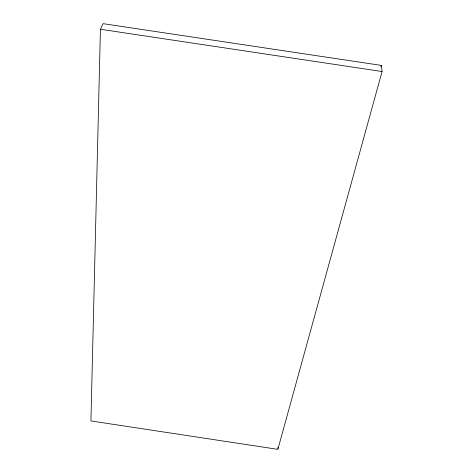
<?xml version="1.0" encoding="UTF-8"?>
<svg xmlns="http://www.w3.org/2000/svg" width="473" height="473" viewBox="0 0 473 473"><rect width="100%" height="100%" fill="white"/><g stroke="black" fill="none" stroke-linecap="round" stroke-linejoin="round"><path stroke-width="0.71" d="M100.424 29.261L90.928 420.94L277.858 449.35L382.072 71.529L381.321 65.41L103.049 23.65L100.424 29.261L382.072 71.529M277.888 448.641L277.953 447.222M380.931 66.829L381.321 65.41"/></g></svg>
